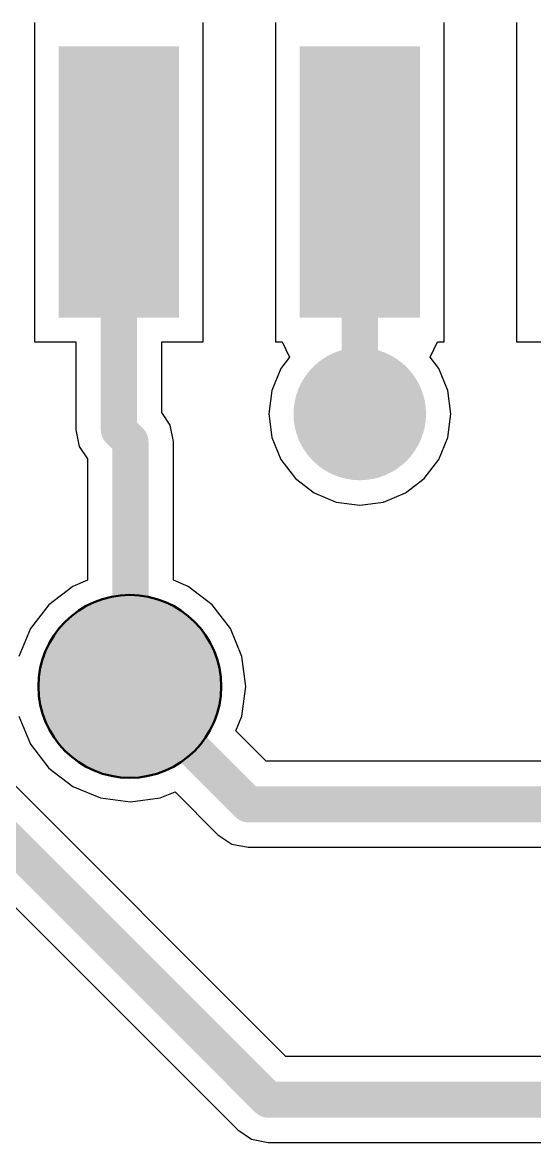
# Model space of a CAD drawing. Header units: millimetres. Extents: x 0 to 841, y 0 to 594.
# Drawn here: x 161.83 to 178.84, y 381.09 to 418.27 of the extents above; entities that cross this region are included whole.
import ezdxf

# ---------------------------------------------------------------- set-up
doc = ezdxf.new("R2010")
doc.units = ezdxf.units.MM
doc.layers.get('0').update_dxf_attribs({"lineweight": 50})
doc.layers.add('MultiLayer', color=9, linetype='Continuous')
doc.layers.add('TopLayer', color=1, linetype='Continuous')
doc.layers.add('Отверстия', color=7, linetype='Continuous', lineweight=30)

msp = doc.modelspace()

# ---------------------------------------------------------------- hatches: boundary and pattern name
at = {"lineweight": 50}
h = msp.add_hatch(color=7, dxfattribs=at)
h.dxf.hatch_style = 1
h.paths.add_polyline_path([(165.366, 399.268, 0.411474), (162.359, 396.234, 0.411474), (165.366, 393.199)])

# ---------------------------------------------------------------- linework, layer by layer
at = {"layer": 'MultiLayer', "const_width": 2.2}
msp.add_lwpolyline([(171.93, 405.277, 1), (174.13, 405.277, 1)], format="xyb", close=True, dxfattribs=at)
at = {"layer": 'TopLayer'}
for p, q in [((162.231, 418.275), (162.231, 407.675)), ((167.83, 407.675), (167.83, 418.275)), ((170.23, 418.275), (170.23, 407.675)), ((175.83, 407.675), (175.83, 418.275)), ((178.23, 418.275), (178.23, 407.675)), ((162.231, 407.675), (163.603, 407.675)), ((163.603, 407.675), (163.603, 404.747)), ((166.458, 405.321), (166.458, 407.675)), ((166.458, 407.675), (167.83, 407.675)), ((170.23, 407.675), (170.449, 407.675)), ((170.449, 407.675), (170.699, 407.167)), ((175.362, 407.167), (175.612, 407.675)), ((175.612, 407.675), (175.83, 407.675)), ((178.23, 407.675), (179.672, 407.675)), ((170.699, 407.167), (170.41, 406.79)), ((175.651, 406.79), (175.362, 407.167)), ((170.41, 406.79), (170.108, 406.06)), ((175.953, 406.06), (175.651, 406.79)), ((170.108, 406.06), (170.005, 405.277)), ((176.056, 405.277), (175.953, 406.06)), ((166.733, 404.909), (166.458, 405.321)), ((170.005, 405.277), (170.108, 404.494)), ((175.953, 404.494), (176.056, 405.277)), ((163.603, 404.747), (163.712, 404.201)), ((166.842, 404.363), (166.733, 404.909)), ((163.712, 404.201), (163.987, 403.789)), ((166.842, 399.757), (166.842, 404.363)), ((170.108, 404.494), (170.41, 403.764)), ((175.651, 403.764), (175.953, 404.494)), ((163.987, 403.789), (163.987, 399.757)), ((170.41, 403.764), (170.891, 403.138)), ((175.17, 403.138), (175.651, 403.764)), ((170.891, 403.138), (171.518, 402.657)), ((174.543, 402.657), (175.17, 403.138)), ((171.518, 402.657), (172.247, 402.354)), ((172.247, 402.354), (173.03, 402.251)), ((173.03, 402.251), (173.814, 402.354)), ((173.814, 402.354), (174.543, 402.657)), ((163.987, 399.757), (163.498, 399.554)), ((167.331, 399.554), (166.842, 399.757)), ((163.498, 399.554), (162.704, 398.945)), ((168.125, 398.945), (167.331, 399.554)), ((162.704, 398.945), (162.095, 398.151)), ((168.734, 398.151), (168.125, 398.945)), ((162.095, 398.151), (161.712, 397.227)), ((169.117, 397.227), (168.734, 398.151)), ((169.247, 396.235), (169.117, 397.227)), ((169.117, 395.243), (169.247, 396.235)), ((161.712, 395.243), (162.095, 394.318)), ((168.914, 394.754), (169.117, 395.243)), ((170.578, 383.946), (159.77, 394.754)), ((169.92, 393.748), (168.914, 394.754)), ((162.095, 394.318), (162.704, 393.525)), ((162.704, 393.525), (163.498, 392.916)), ((192.7, 393.748), (169.92, 393.748)), ((157.751, 392.735), (168.977, 381.51)), ((163.498, 392.916), (164.423, 392.533)), ((166.407, 392.533), (166.895, 392.735)), ((166.895, 392.735), (168.32, 391.311)), ((164.423, 392.533), (165.415, 392.402)), ((165.415, 392.402), (166.407, 392.533)), ((168.32, 391.311), (168.783, 391.002)), ((168.783, 391.002), (169.329, 390.893)), ((169.329, 390.893), (198.052, 390.893)), ((180.676, 383.946), (170.578, 383.946)), ((168.977, 381.51), (169.44, 381.2)), ((169.44, 381.2), (169.987, 381.091)), ((169.987, 381.091), (180.085, 381.091))]:
    msp.add_line(p, q, dxfattribs=at)
at = {"layer": 'TopLayer', "const_width": 1.2}
for points in [[(165.03, 404.747), (165.03, 412.975)], [(173.03, 405.277), (173.03, 412.975)], [(165.03, 404.747), (165.415, 404.363)], [(165.415, 396.235), (165.415, 404.363)], [(156.271, 396.235), (169.987, 382.519)], [(165.415, 396.235), (169.329, 392.32)], [(169.329, 392.32), (198.643, 392.32)], [(169.987, 382.519), (180.676, 382.519)]]:
    msp.add_lwpolyline(points, dxfattribs=at)
at = {"layer": 'TopLayer'}
for points, const_width in [([(164.731, 412.975, 1), (165.33, 412.975, 1)], 0.6), ([(172.73, 412.975, 1), (173.33, 412.975, 1)], 0.6), ([(171.93, 405.277, 1), (174.13, 405.277, 1)], 2.2), ([(172.73, 405.277, 1), (173.33, 405.277, 1)], 0.6), ([(164.731, 404.747, 1), (165.33, 404.747, 1)], 0.6), ([(164.731, 404.747, 1), (165.33, 404.747, 1)], 0.6), ([(165.115, 404.363, 1), (165.715, 404.363, 1)], 0.6), ([(165.115, 404.363, 1), (165.715, 404.363, 1)], 0.6), ([(163.915, 396.235, 1), (166.915, 396.235, 1)], 3), ([(165.115, 396.235, 1), (165.715, 396.235, 1)], 0.6), ([(165.115, 396.235, 1), (165.715, 396.235, 1)], 0.6), ([(169.029, 392.32, 1), (169.629, 392.32, 1)], 0.6), ([(169.029, 392.32, 1), (169.629, 392.32, 1)], 0.6), ([(169.687, 382.519, 1), (170.287, 382.519, 1)], 0.6), ([(169.687, 382.519, 1), (170.287, 382.519, 1)], 0.6)]:
    msp.add_lwpolyline(points, format="xyb", close=True, dxfattribs=dict(at, const_width=const_width))
for points in [[(167.03, 408.475), (167.03, 417.475), (163.031, 408.475), (163.031, 417.475)], [(175.03, 408.475), (175.03, 417.475), (171.03, 408.475), (171.03, 417.475)]]:
    msp.add_solid(points, dxfattribs=at)
at = {"layer": 'Отверстия', "lineweight": 50}
msp.add_circle((165.394, 396.234), 3.035, dxfattribs=at)

doc.saveas('drawing.dxf')
